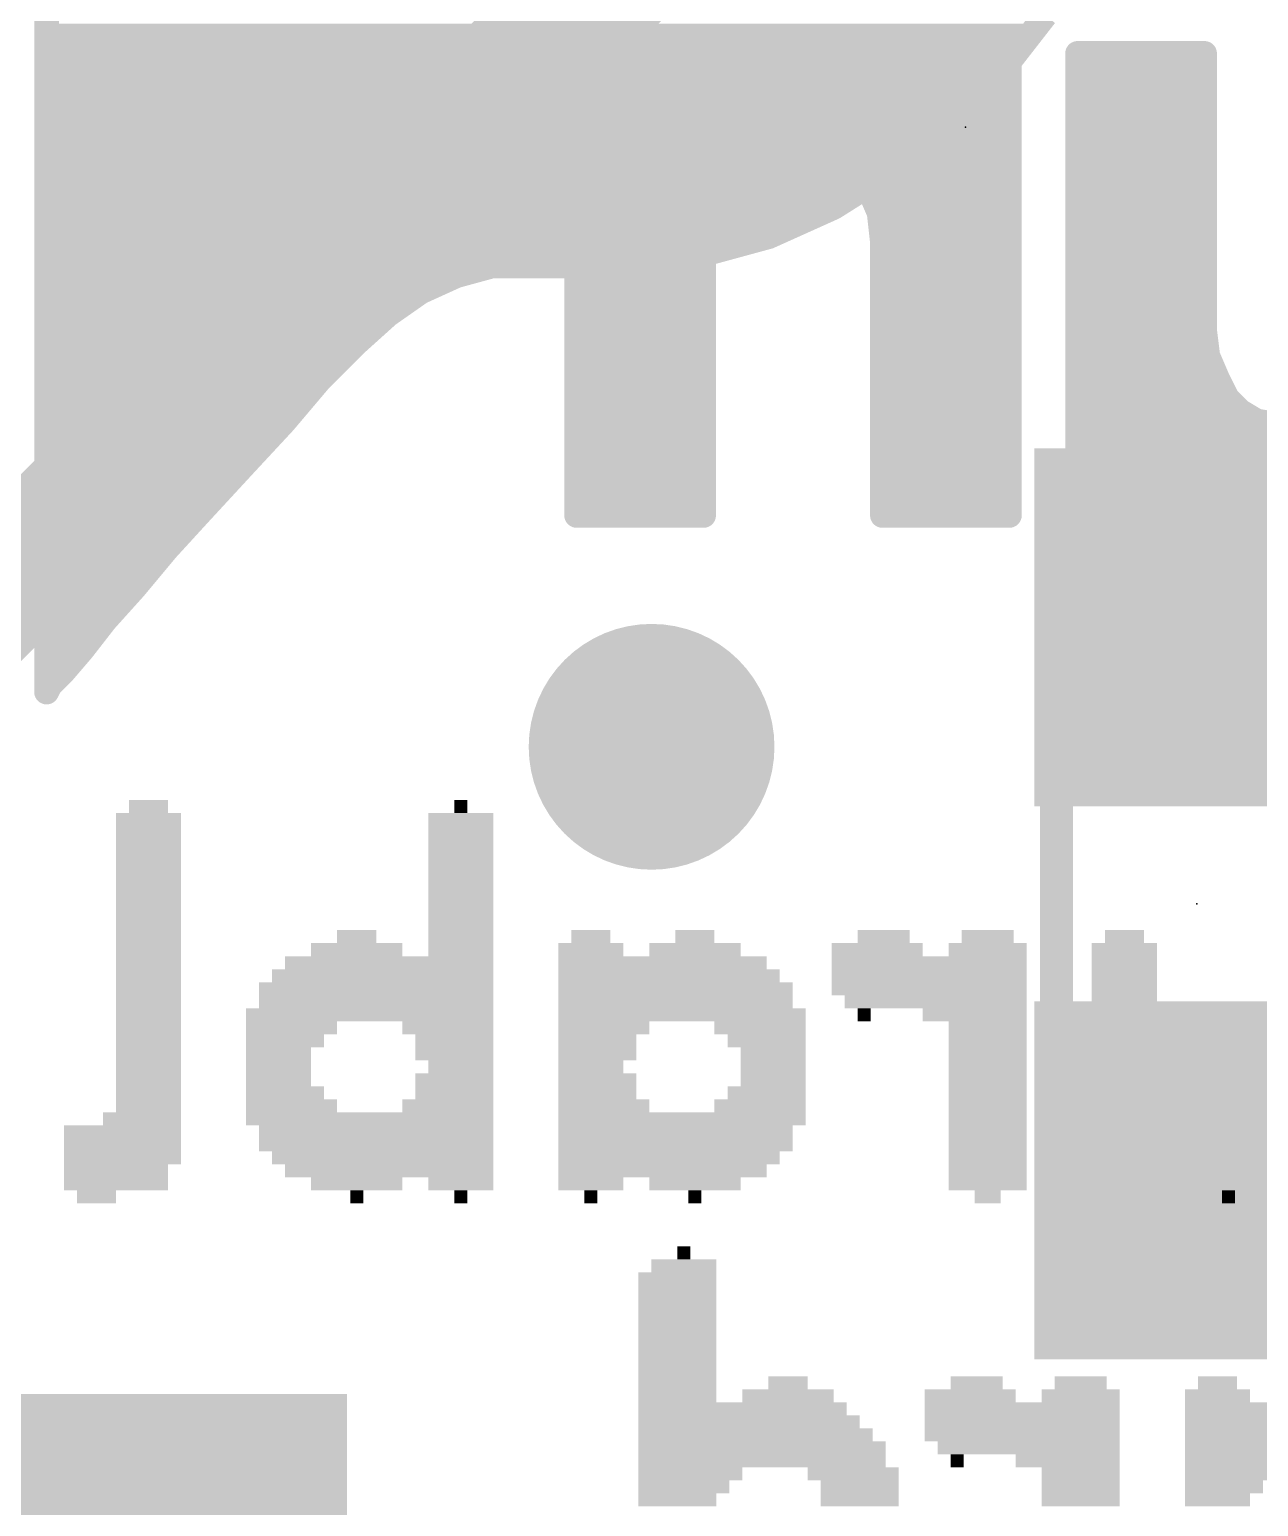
# Model space of a CAD drawing. Extents: x -29.2 to 57.4, y -10.7 to 25.5.
# Drawn here: x 4.514 to 8.292, y 17.426 to 21.966 of the extents above; entities that cross this region are included whole.
import ezdxf

# ---------------------------------------------------------------- set-up
doc = ezdxf.new("R2010")
doc.units = 0
for name, color, linetype in [('1', 12, 'CONTINUOUS'), ('18', 110, 'CONTINUOUS'), ('21', 253, 'CONTINUOUS'), ('22', 253, 'CONTINUOUS'), ('23', 53, 'CONTINUOUS'), ('51', 253, 'CONTINUOUS')]:
    doc.layers.add(name, color=color, linetype=linetype)

# ---------------------------------------------------------------- blocks, each defined once
blk = doc.blocks.new('RECT')
blk.add_solid([(-0.5, -0.5), (0.5, -0.5), (-0.5, 0.5), (0.5, 0.5)])
blk = doc.blocks.new('ROUNDV')
at = {"const_width": 0.5}
blk.add_lwpolyline([(0, -0.25, 1), (0, 0.25, 1), (0, -0.25)], format="xyb", dxfattribs=at)

msp = doc.modelspace()

# ---------------------------------------------------------------- linework, layer by layer
at = {"layer": '1'}
for points, const_width in [([(1.2582, 17.0824), (6.731, 22.5552)], 0.4064), ([(8.1026, 20.1286), (9.9314, 20.1286)], 0.254), ([(8.1026, 18.4286), (9.9314, 18.4286)], 0.254)]:
    msp.add_lwpolyline(points, dxfattribs=dict(at, const_width=const_width))
at = {"layer": '1', "const_width": 0.127}
for points in [[(8.1026, 20.1921, 1), (8.1026, 20.0651)], [(8.1026, 18.4921, 1), (8.1026, 18.3651)]]:
    msp.add_lwpolyline(points, format="xyb", dxfattribs=at)
at = {"layer": '21', "const_width": 0.0762}
for points in [[(4.5664, 22.4996), (4.5664, 19.9296)], [(7.4964, 21.8296), (7.6364, 22.0096)], [(4.5664, 21.9456), (7.5866, 21.9456)], [(4.5664, 21.8694), (7.5274, 21.8694)], [(7.3464, 21.6696), (7.4964, 21.8296)], [(4.5664, 21.7932), (7.4623, 21.7932)], [(4.5664, 21.717), (7.3908, 21.717)], [(7.1764, 21.5396), (7.3464, 21.6696)], [(4.5664, 21.6408), (7.3087, 21.6408)], [(4.5664, 21.5646), (7.2091, 21.5646)], [(6.9864, 21.4196), (7.1764, 21.5396)], [(4.5664, 21.4884), (7.0953, 21.4884)], [(4.5664, 21.4122), (6.97, 21.4122)], [(6.7864, 21.3296), (6.9864, 21.4196)], [(4.5664, 21.336), (6.8006, 21.336)], [(6.5664, 21.2696), (6.7864, 21.3296)], [(4.5664, 21.2598), (6.488, 21.2598)], [(6.3264, 21.2396), (6.5664, 21.2696)], [(5.8264, 21.2096), (5.9364, 21.2396)], [(5.9364, 21.2396), (6.3264, 21.2396)], [(4.5664, 21.1836), (5.7692, 21.1836)], [(5.7164, 21.1596), (5.8264, 21.2096)], [(5.6164, 21.0896), (5.7164, 21.1596)], [(4.5664, 21.1074), (5.6418, 21.1074)], [(5.5164, 20.9996), (5.6164, 21.0896)], [(4.5664, 21.0312), (5.5515, 21.0312)], [(5.4064, 20.8896), (5.5164, 20.9996)], [(4.5664, 20.955), (5.4718, 20.955)], [(4.5664, 20.8788), (5.3973, 20.8788)], [(5.2964, 20.7596), (5.4064, 20.8896)], [(4.5664, 20.8026), (5.3328, 20.8026)], [(5.1664, 20.6196), (5.2964, 20.7596)], [(4.5664, 20.7264), (5.2656, 20.7264)], [(4.5664, 20.6502), (5.1948, 20.6502)], [(5.0464, 20.4896), (5.1664, 20.6196)], [(4.5664, 20.574), (5.1243, 20.574)], [(4.5664, 20.4978), (5.054, 20.4978)], [(4.9364, 20.3696), (5.0464, 20.4896)], [(4.5664, 20.4216), (4.9841, 20.4216)], [(4.8364, 20.2496), (4.9364, 20.3696)], [(4.5664, 20.3454), (4.9162, 20.3454)], [(4.5664, 20.2692), (4.8527, 20.2692)], [(4.7464, 20.1496), (4.8364, 20.2496)], [(4.5664, 20.193), (4.7855, 20.193)], [(4.6764, 20.0596), (4.7464, 20.1496)], [(4.5664, 20.1168), (4.7209, 20.1168)], [(4.5664, 20.0406), (4.6601, 20.0406)], [(4.6164, 19.9896), (4.6764, 20.0596)], [(4.5764, 19.9496), (4.6164, 19.9896)], [(4.5664, 19.9644), (4.5912, 19.9644)], [(4.5664, 19.9296), (4.5764, 19.9496)]]:
    msp.add_lwpolyline(points, dxfattribs=at)
at = {"layer": '21', "const_width": 0.0381}
for points in [[(4.5664, 21.9647, 1), (4.5664, 21.9266)], [(7.5866, 21.9266, 1), (7.5866, 21.9647)], [(4.5664, 21.8885, 1), (4.5664, 21.8504)], [(7.5274, 21.8504, 1), (7.5274, 21.8885)], [(7.4814, 21.8413, 1), (7.5114, 21.8179)], [(7.5103, 21.8166, 1), (7.4825, 21.8426)], [(4.5664, 21.8123, 1), (4.5664, 21.7742)], [(7.4623, 21.7742, 1), (7.4623, 21.8123)], [(4.5664, 21.7361, 1), (4.5664, 21.698)], [(7.3908, 21.698, 1), (7.3908, 21.7361)], [(7.358, 21.6545, 1), (7.3348, 21.6847)], [(4.5664, 21.6599, 1), (4.5664, 21.6218)], [(7.3087, 21.6218, 1), (7.3087, 21.6599)], [(7.3325, 21.6826, 1), (7.3603, 21.6566)], [(4.5664, 21.5837, 1), (4.5664, 21.5456)], [(7.1648, 21.5547, 1), (7.188, 21.5245)], [(7.1866, 21.5235, 1), (7.1662, 21.5557)], [(7.2091, 21.5456, 1), (7.2091, 21.5837)], [(4.5664, 21.5075, 1), (4.5664, 21.4694)], [(7.0953, 21.4694, 1), (7.0953, 21.5075)], [(4.5664, 21.4313, 1), (4.5664, 21.3932)], [(6.9762, 21.4357, 1), (6.9966, 21.4035)], [(6.97, 21.3932, 1), (6.97, 21.4313)], [(6.9942, 21.4022, 1), (6.9786, 21.437)], [(4.5664, 21.3551, 1), (4.5664, 21.317)], [(6.7786, 21.347, 1), (6.7942, 21.3122)], [(6.7914, 21.3112, 1), (6.7814, 21.348)], [(6.8006, 21.317, 1), (6.8006, 21.3551)], [(4.5664, 21.2789, 1), (4.5664, 21.2408)], [(6.488, 21.2408, 1), (6.488, 21.2789)], [(6.5614, 21.288, 1), (6.5714, 21.2512)], [(6.5688, 21.2507, 1), (6.564, 21.2885)], [(5.9364, 21.2586, 1), (5.9364, 21.2205)], [(5.9414, 21.2212, 1), (5.9314, 21.258)], [(6.324, 21.2585, 1), (6.3288, 21.2207)], [(6.3264, 21.2205, 1), (6.3264, 21.2586)], [(4.5664, 21.2027, 1), (4.5664, 21.1646)], [(5.7692, 21.1646, 1), (5.7692, 21.2027)], [(5.8214, 21.228, 1), (5.8314, 21.1912)], [(5.8343, 21.1923, 1), (5.8185, 21.2269)], [(5.7085, 21.1769, 1), (5.7243, 21.1423)], [(5.7273, 21.144, 1), (5.7055, 21.1752)], [(4.5664, 21.1265, 1), (4.5664, 21.0884)], [(5.6055, 21.1052, 1), (5.6273, 21.074)], [(5.6291, 21.0754, 1), (5.6037, 21.1038)], [(5.6418, 21.0884, 1), (5.6418, 21.1265)], [(4.5664, 21.0503, 1), (4.5664, 21.0122)], [(5.5515, 21.0122, 1), (5.5515, 21.0503)], [(5.5037, 21.0138, 1), (5.5291, 20.9854)], [(5.5299, 20.9861, 1), (5.5029, 21.0131)], [(4.5664, 20.9741, 1), (4.5664, 20.936)], [(5.4718, 20.936, 1), (5.4718, 20.9741)], [(4.5664, 20.8979, 1), (4.5664, 20.8598)], [(5.3929, 20.9031, 1), (5.4199, 20.8761)], [(5.4209, 20.8773, 1), (5.3919, 20.9019)], [(5.3973, 20.8598, 1), (5.3973, 20.8979)], [(4.5664, 20.8217, 1), (4.5664, 20.7836)], [(5.3328, 20.7836, 1), (5.3328, 20.8217)], [(5.3104, 20.7466, 1), (5.2824, 20.7726)], [(4.5664, 20.7455, 1), (4.5664, 20.7074)], [(5.2656, 20.7074, 1), (5.2656, 20.7455)], [(5.2819, 20.7719, 1), (5.3109, 20.7473)], [(4.5664, 20.6693, 1), (4.5664, 20.6312)], [(5.1804, 20.6067, 1), (5.1524, 20.6325)], [(5.1948, 20.6312, 1), (5.1948, 20.6693)], [(5.1524, 20.6326, 1), (5.1804, 20.6066)], [(4.5664, 20.5931, 1), (4.5664, 20.555)], [(5.1243, 20.555, 1), (5.1243, 20.5931)], [(4.5664, 20.5169, 1), (4.5664, 20.4788)], [(5.0324, 20.5025, 1), (5.0604, 20.4767)], [(5.0604, 20.4767, 1), (5.0324, 20.5025)], [(5.054, 20.4788, 1), (5.054, 20.5169)], [(4.5664, 20.4407, 1), (4.5664, 20.4026)], [(4.9841, 20.4026, 1), (4.9841, 20.4407)], [(4.9224, 20.3825, 1), (4.9504, 20.3567)], [(4.951, 20.3574, 1), (4.9218, 20.3818)], [(4.5664, 20.3645, 1), (4.5664, 20.3264)], [(4.9162, 20.3264, 1), (4.9162, 20.3645)], [(4.5664, 20.2883, 1), (4.5664, 20.2502)], [(4.8527, 20.2502, 1), (4.8527, 20.2883)], [(4.8218, 20.2618, 1), (4.851, 20.2374)], [(4.8506, 20.2369, 1), (4.8222, 20.2623)], [(4.5664, 20.2121, 1), (4.5664, 20.174)], [(4.7855, 20.174, 1), (4.7855, 20.2121)], [(4.7322, 20.1623, 1), (4.7606, 20.1369)], [(4.7614, 20.1379, 1), (4.7314, 20.1613)], [(4.5664, 20.1359, 1), (4.5664, 20.0978)], [(4.7209, 20.0978, 1), (4.7209, 20.1359)], [(4.5664, 20.0597, 1), (4.5664, 20.0216)], [(4.6614, 20.0713, 1), (4.6914, 20.0479)], [(4.6601, 20.0216, 1), (4.6601, 20.0597)], [(4.6909, 20.0472, 1), (4.6619, 20.072)], [(4.6299, 19.9761, 1), (4.6029, 20.0031)], [(4.5664, 19.9835, 1), (4.5664, 19.9454)], [(4.5629, 19.9631, 1), (4.5899, 19.9361)], [(4.5934, 19.9411, 1), (4.5594, 19.9581)], [(4.5912, 19.9454, 1), (4.5912, 19.9835)], [(4.6019, 20.002, 1), (4.6309, 19.9772)], [(4.5473, 19.9296, 1), (4.5854, 19.9296)], [(4.5494, 19.9381, 1), (4.5834, 19.9211)]]:
    msp.add_lwpolyline(points, format="xyb", dxfattribs=at)
at = {"layer": '22', "const_width": 0.0762}
for points in [[(6.576, 21.9126), (6.466, 21.8826)], [(6.716, 21.9226), (6.576, 21.9126)], [(6.776, 21.9226), (6.716, 21.9226)], [(6.836, 21.9126), (6.776, 21.9226)], [(6.896, 21.8926), (6.836, 21.9126)], [(6.956, 21.8726), (6.896, 21.8926)], [(7.526, 21.8926), (7.156, 21.8926)], [(7.156, 21.8926), (7.156, 21.6926)], [(7.526, 21.7126), (7.526, 21.8926)], [(8.126, 21.8926), (7.736, 21.8926)], [(7.736, 21.8926), (7.736, 20.6526)], [(8.126, 21.0426), (8.126, 21.8926)], [(6.466, 21.8826), (6.376, 21.8326)], [(6.4422, 21.8694), (6.9608, 21.8694)], [(7.016, 21.8326), (6.956, 21.8726)], [(7.156, 21.8694), (7.526, 21.8694)], [(7.736, 21.8694), (8.126, 21.8694)], [(6.376, 21.8326), (6.306, 21.7626)], [(7.066, 21.7926), (7.016, 21.8326)], [(6.306, 21.7626), (6.256, 21.6826)], [(6.3366, 21.7932), (7.0653, 21.7932)], [(7.106, 21.7526), (7.066, 21.7926)], [(7.156, 21.7932), (7.526, 21.7932)], [(7.736, 21.7932), (8.126, 21.7932)], [(6.2775, 21.717), (7.1297, 21.717)], [(7.146, 21.6926), (7.106, 21.7526)], [(7.156, 21.717), (7.526, 21.717)], [(7.526, 20.4726), (7.526, 21.7126)], [(7.736, 21.717), (8.126, 21.717)], [(6.256, 21.6826), (6.226, 21.5826)], [(7.156, 21.6926), (7.146, 21.6926)], [(6.2435, 21.6408), (7.526, 21.6408)], [(6.776, 21.6126), (6.836, 21.6226)], [(6.836, 21.6226), (6.916, 21.6126)], [(7.736, 21.6408), (8.126, 21.6408)], [(6.226, 21.5826), (6.206, 21.4726)], [(6.676, 21.5726), (6.726, 21.6026)], [(6.726, 21.6026), (6.776, 21.6126)], [(6.916, 21.6126), (6.976, 21.6026)], [(6.976, 21.6026), (7.026, 21.5726)], [(6.2227, 21.5646), (6.67, 21.5646)], [(6.616, 21.4826), (6.646, 21.5326)], [(6.646, 21.5326), (6.676, 21.5726)], [(7.026, 21.5726), (7.066, 21.5226)], [(7.0324, 21.5646), (7.526, 21.5646)], [(7.736, 21.5646), (8.126, 21.5646)], [(6.2089, 21.4884), (6.6195, 21.4884)], [(6.606, 21.4226), (6.616, 21.4826)], [(7.066, 21.5226), (7.096, 21.4726)], [(7.0865, 21.4884), (7.526, 21.4884)], [(7.736, 21.4884), (8.126, 21.4884)], [(6.206, 21.4726), (6.196, 21.3426)], [(7.096, 21.4726), (7.126, 21.4026)], [(6.2014, 21.4122), (6.6045, 21.4122)], [(6.596, 21.3526), (6.606, 21.4226)], [(7.1219, 21.4122), (7.526, 21.4122)], [(7.126, 21.4026), (7.136, 21.3126)], [(7.736, 21.4122), (8.126, 21.4122)], [(6.586, 21.2726), (6.596, 21.3526)], [(6.196, 21.3426), (6.196, 20.4726)], [(6.196, 21.336), (6.5939, 21.336)], [(7.1334, 21.336), (7.526, 21.336)], [(7.136, 21.3126), (7.136, 20.4726)], [(7.736, 21.336), (8.126, 21.336)], [(6.196, 21.2598), (6.586, 21.2598)], [(6.586, 20.4726), (6.586, 21.2726)], [(7.136, 21.2598), (7.526, 21.2598)], [(7.736, 21.2598), (8.126, 21.2598)], [(6.196, 21.1836), (6.586, 21.1836)], [(7.136, 21.1836), (7.526, 21.1836)], [(7.736, 21.1836), (8.126, 21.1836)], [(6.196, 21.1074), (6.586, 21.1074)], [(7.136, 21.1074), (7.526, 21.1074)], [(7.736, 21.1074), (8.126, 21.1074)], [(6.196, 21.0312), (6.586, 21.0312)], [(7.136, 21.0312), (7.526, 21.0312)], [(7.736, 21.0312), (8.1274, 21.0312)], [(8.136, 20.9626), (8.126, 21.0426)], [(6.196, 20.955), (6.586, 20.955)], [(7.136, 20.955), (7.526, 20.955)], [(7.736, 20.955), (8.1393, 20.955)], [(8.166, 20.8926), (8.136, 20.9626)], [(8.196, 20.8326), (8.166, 20.8926)], [(6.196, 20.8788), (6.586, 20.8788)], [(7.136, 20.8788), (7.526, 20.8788)], [(7.736, 20.8788), (8.1729, 20.8788)], [(6.196, 20.8026), (6.586, 20.8026)], [(7.136, 20.8026), (7.526, 20.8026)], [(7.736, 20.8026), (8.226, 20.8026)], [(8.236, 20.7926), (8.196, 20.8326)], [(8.286, 20.7626), (8.236, 20.7926)], [(8.346, 20.7526), (8.286, 20.7626)], [(6.196, 20.7264), (6.586, 20.7264)], [(7.136, 20.7264), (7.526, 20.7264)], [(7.736, 20.7264), (9.0191, 20.7264)], [(8.106, 20.4726), (8.106, 20.6726)], [(8.106, 20.6726), (8.116, 20.6726)], [(8.116, 20.6726), (8.156, 20.6126)], [(6.196, 20.6502), (6.586, 20.6502)], [(7.136, 20.6502), (7.526, 20.6502)], [(7.736, 20.6526), (7.736, 20.4726)], [(7.736, 20.6502), (8.106, 20.6502)], [(8.1309, 20.6502), (8.988, 20.6502)], [(8.156, 20.6126), (8.196, 20.5626)], [(6.196, 20.574), (6.586, 20.574)], [(7.136, 20.574), (7.526, 20.574)], [(7.736, 20.574), (8.106, 20.574)], [(8.1869, 20.574), (8.9343, 20.574)], [(8.196, 20.5626), (8.246, 20.5226)], [(6.196, 20.4978), (6.586, 20.4978)], [(7.136, 20.4978), (7.526, 20.4978)], [(7.736, 20.4978), (8.106, 20.4978)], [(8.246, 20.5226), (8.306, 20.4926)], [(8.2956, 20.4978), (8.8234, 20.4978)], [(8.306, 20.4926), (8.356, 20.4726)], [(6.196, 20.4726), (6.586, 20.4726)], [(7.136, 20.4726), (7.526, 20.4726)], [(7.736, 20.4726), (8.106, 20.4726)]]:
    msp.add_lwpolyline(points, dxfattribs=at)
at = {"layer": '22', "const_width": 0.0381}
for points in [[(6.5746, 21.9316, 1), (6.5774, 21.8936)], [(6.581, 21.8942, 1), (6.571, 21.931)], [(6.716, 21.9417, 1), (6.716, 21.9036)], [(6.7174, 21.9036, 1), (6.7146, 21.9416)], [(6.7791, 21.9414, 1), (6.7729, 21.9038)], [(6.776, 21.9036, 1), (6.776, 21.9417)], [(6.842, 21.9307, 1), (6.83, 21.8945)], [(6.8329, 21.8938, 1), (6.8391, 21.9314)], [(6.902, 21.9107, 1), (6.89, 21.8745)], [(6.89, 21.8745, 1), (6.902, 21.9107)], [(7.156, 21.9117, 1), (7.156, 21.8736)], [(7.1751, 21.8926, 1), (7.137, 21.8926)], [(7.5451, 21.8926, 1), (7.507, 21.8926)], [(7.526, 21.8736, 1), (7.526, 21.9117)], [(7.736, 21.9117, 1), (7.736, 21.8736)], [(7.7551, 21.8926, 1), (7.717, 21.8926)], [(8.1451, 21.8926, 1), (8.107, 21.8926)], [(8.126, 21.8736, 1), (8.126, 21.9117)], [(6.4422, 21.8885, 1), (6.4422, 21.8504)], [(6.461, 21.901, 1), (6.471, 21.8642)], [(6.4753, 21.8659, 1), (6.4567, 21.8993)], [(6.9666, 21.8885, 1), (6.9454, 21.8567)], [(6.95, 21.8545, 1), (6.962, 21.8907)], [(6.9608, 21.8504, 1), (6.9608, 21.8885)], [(7.156, 21.8885, 1), (7.156, 21.8504)], [(7.526, 21.8504, 1), (7.526, 21.8885)], [(7.736, 21.8885, 1), (7.736, 21.8504)], [(8.126, 21.8504, 1), (8.126, 21.8885)], [(6.3667, 21.8493, 1), (6.3853, 21.8159)], [(6.3895, 21.8191, 1), (6.3625, 21.8461)], [(7.0279, 21.8475, 1), (7.0041, 21.8177)], [(7.0054, 21.8167, 1), (7.0266, 21.8485)], [(6.2925, 21.7761, 1), (6.3195, 21.7491)], [(6.3222, 21.7525, 1), (6.2898, 21.7727)], [(6.3366, 21.8123, 1), (6.3366, 21.7742)], [(7.0795, 21.8061, 1), (7.0525, 21.7791)], [(7.0541, 21.7777, 1), (7.0779, 21.8075)], [(7.0653, 21.7742, 1), (7.0653, 21.8123)], [(7.156, 21.8123, 1), (7.156, 21.7742)], [(7.526, 21.7742, 1), (7.526, 21.8123)], [(7.736, 21.8123, 1), (7.736, 21.7742)], [(8.126, 21.7742, 1), (8.126, 21.8123)], [(6.2775, 21.7361, 1), (6.2775, 21.698)], [(7.1219, 21.7632, 1), (7.0901, 21.742)], [(7.0925, 21.7391, 1), (7.1195, 21.7661)], [(7.1297, 21.698, 1), (7.1297, 21.7361)], [(7.156, 21.7361, 1), (7.156, 21.698)], [(7.5451, 21.7126, 1), (7.507, 21.7126)], [(7.526, 21.698, 1), (7.526, 21.7361)], [(7.736, 21.7361, 1), (7.736, 21.698)], [(8.126, 21.698, 1), (8.126, 21.7361)], [(6.2398, 21.6927, 1), (6.2722, 21.6725)], [(6.2742, 21.6771, 1), (6.2378, 21.6881)], [(7.146, 21.7117, 1), (7.146, 21.6736)], [(7.1301, 21.682, 1), (7.1619, 21.7032)], [(7.137, 21.6926, 1), (7.1751, 21.6926)], [(7.156, 21.6736, 1), (7.156, 21.7117)], [(7.507, 21.7126, 1), (7.5451, 21.7126)], [(6.2435, 21.6599, 1), (6.2435, 21.6218)], [(6.8384, 21.6415, 1), (6.8336, 21.6037)], [(6.8391, 21.6038, 1), (6.8329, 21.6414)], [(7.526, 21.6218, 1), (7.526, 21.6599)], [(7.736, 21.6599, 1), (7.736, 21.6218)], [(8.126, 21.6218, 1), (8.126, 21.6599)], [(6.2447, 21.5792, 1), (6.2073, 21.586)], [(6.7223, 21.6213, 1), (6.7297, 21.5839)], [(6.7358, 21.5863, 1), (6.7162, 21.6189)], [(6.7729, 21.6314, 1), (6.7791, 21.5938)], [(6.7797, 21.5939, 1), (6.7723, 21.6313)], [(6.9191, 21.6314, 1), (6.9129, 21.5938)], [(6.9136, 21.5937, 1), (6.9184, 21.6315)], [(6.9858, 21.6189, 1), (6.9662, 21.5863)], [(6.9729, 21.5838, 1), (6.9791, 21.6214)], [(6.2227, 21.5837, 1), (6.2227, 21.5456)], [(6.2078, 21.5881, 1), (6.2442, 21.5771)], [(6.6623, 21.5228, 1), (6.6297, 21.5424)], [(6.6662, 21.5889, 1), (6.6858, 21.5563)], [(6.6912, 21.5612, 1), (6.6608, 21.584)], [(6.67, 21.5456, 1), (6.67, 21.5837)], [(7.0409, 21.5845, 1), (7.0111, 21.5607)], [(7.0324, 21.5837, 1), (7.0324, 21.5456)], [(7.0162, 21.5563, 1), (7.0358, 21.5889)], [(7.526, 21.5456, 1), (7.526, 21.5837)], [(7.736, 21.5837, 1), (7.736, 21.5456)], [(8.126, 21.5456, 1), (8.126, 21.5837)], [(6.2089, 21.5075, 1), (6.2089, 21.4694)], [(6.6348, 21.4795, 1), (6.5972, 21.4857)], [(6.6195, 21.4694, 1), (6.6195, 21.5075)], [(6.6308, 21.544, 1), (6.6612, 21.5212)], [(7.0823, 21.5324, 1), (7.0497, 21.5128)], [(7.0511, 21.5107, 1), (7.0809, 21.5345)], [(7.0865, 21.5075, 1), (7.0865, 21.4694)], [(7.526, 21.4694, 1), (7.526, 21.5075)], [(7.736, 21.5075, 1), (7.736, 21.4694)], [(8.126, 21.4694, 1), (8.126, 21.5075)], [(6.225, 21.4711, 1), (6.187, 21.4741)], [(6.1873, 21.476, 1), (6.2247, 21.4692)], [(6.5997, 21.4924, 1), (6.6323, 21.4728)], [(7.1135, 21.4801, 1), (7.0785, 21.4651)], [(7.0797, 21.4628, 1), (7.1123, 21.4824)], [(6.2014, 21.4313, 1), (6.2014, 21.3932)], [(6.5872, 21.4257, 1), (6.6248, 21.4195)], [(6.6249, 21.4199, 1), (6.5871, 21.4253)], [(6.6045, 21.3932, 1), (6.6045, 21.4313)], [(7.1219, 21.4313, 1), (7.1219, 21.3932)], [(7.1449, 21.4047, 1), (7.1071, 21.4005)], [(7.526, 21.3932, 1), (7.526, 21.4313)], [(7.736, 21.4313, 1), (7.736, 21.3932)], [(8.126, 21.3932, 1), (8.126, 21.4313)], [(6.6149, 21.3502, 1), (6.5771, 21.355)], [(7.1085, 21.3951, 1), (7.1435, 21.4101)], [(6.2151, 21.3426, 1), (6.177, 21.3426)], [(6.196, 21.3551, 1), (6.196, 21.317)], [(6.177, 21.3441, 1), (6.215, 21.3411)], [(6.5771, 21.3553, 1), (6.6149, 21.3499)], [(6.5939, 21.317, 1), (6.5939, 21.3551)], [(7.1334, 21.3551, 1), (7.1334, 21.317)], [(7.1551, 21.3126, 1), (7.117, 21.3126)], [(7.526, 21.317, 1), (7.526, 21.3551)], [(7.736, 21.3551, 1), (7.736, 21.317)], [(8.126, 21.317, 1), (8.126, 21.3551)], [(6.196, 21.2789, 1), (6.196, 21.2408)], [(6.5671, 21.275, 1), (6.6049, 21.2702)], [(6.6051, 21.2726, 1), (6.567, 21.2726)], [(6.586, 21.2408, 1), (6.586, 21.2789)], [(7.136, 21.2789, 1), (7.136, 21.2408)], [(7.1171, 21.3105, 1), (7.1549, 21.3147)], [(7.526, 21.2408, 1), (7.526, 21.2789)], [(7.736, 21.2789, 1), (7.736, 21.2408)], [(8.126, 21.2408, 1), (8.126, 21.2789)], [(6.196, 21.2027, 1), (6.196, 21.1646)], [(6.586, 21.1646, 1), (6.586, 21.2027)], [(7.136, 21.2027, 1), (7.136, 21.1646)], [(7.526, 21.1646, 1), (7.526, 21.2027)], [(7.736, 21.2027, 1), (7.736, 21.1646)], [(8.126, 21.1646, 1), (8.126, 21.2027)], [(6.196, 21.1265, 1), (6.196, 21.0884)], [(6.586, 21.0884, 1), (6.586, 21.1265)], [(7.136, 21.1265, 1), (7.136, 21.0884)], [(7.526, 21.0884, 1), (7.526, 21.1265)], [(7.736, 21.1265, 1), (7.736, 21.0884)], [(8.126, 21.0884, 1), (8.126, 21.1265)], [(6.196, 21.0503, 1), (6.196, 21.0122)], [(6.586, 21.0122, 1), (6.586, 21.0503)], [(7.136, 21.0503, 1), (7.136, 21.0122)], [(7.526, 21.0122, 1), (7.526, 21.0503)], [(7.736, 21.0503, 1), (7.736, 21.0122)], [(8.1449, 21.045, 1), (8.1071, 21.0402)], [(8.1274, 21.0122, 1), (8.1274, 21.0503)], [(8.107, 21.0426, 1), (8.1451, 21.0426)], [(6.196, 20.9741, 1), (6.196, 20.936)], [(6.586, 20.936, 1), (6.586, 20.9741)], [(7.136, 20.9741, 1), (7.136, 20.936)], [(7.526, 20.936, 1), (7.526, 20.9741)], [(7.736, 20.9741, 1), (7.736, 20.936)], [(8.1535, 20.9701, 1), (8.1185, 20.9551)], [(8.1171, 20.9602, 1), (8.1549, 20.965)], [(8.1393, 20.936, 1), (8.1393, 20.9741)], [(8.183, 20.9011, 1), (8.149, 20.8841)], [(6.196, 20.8979, 1), (6.196, 20.8598)], [(6.586, 20.8598, 1), (6.586, 20.8979)], [(7.136, 20.8979, 1), (7.136, 20.8598)], [(7.526, 20.8598, 1), (7.526, 20.8979)], [(7.736, 20.8979, 1), (7.736, 20.8598)], [(8.1485, 20.8851, 1), (8.1835, 20.9001)], [(8.1729, 20.8598, 1), (8.1729, 20.8979)], [(6.196, 20.8217, 1), (6.196, 20.7836)], [(6.586, 20.7836, 1), (6.586, 20.8217)], [(7.136, 20.8217, 1), (7.136, 20.7836)], [(7.526, 20.7836, 1), (7.526, 20.8217)], [(7.736, 20.8217, 1), (7.736, 20.7836)], [(8.2095, 20.8461, 1), (8.1825, 20.8191)], [(8.179, 20.8241, 1), (8.213, 20.8411)], [(8.226, 20.7836, 1), (8.226, 20.8217)], [(8.2458, 20.8089, 1), (8.2262, 20.7763)], [(8.2225, 20.7791, 1), (8.2495, 20.8061)], [(8.2891, 20.7814, 1), (8.2829, 20.7438)], [(8.2762, 20.7463, 1), (8.2958, 20.7789)], [(6.196, 20.7455, 1), (6.196, 20.7074)], [(6.586, 20.7074, 1), (6.586, 20.7455)], [(7.136, 20.7455, 1), (7.136, 20.7074)], [(7.526, 20.7074, 1), (7.526, 20.7455)], [(7.736, 20.7455, 1), (7.736, 20.7074)], [(8.125, 20.6726, 1), (8.0869, 20.6726)], [(8.106, 20.6917, 1), (8.106, 20.6536)], [(8.1319, 20.6832, 1), (8.1001, 20.662)], [(8.116, 20.6536, 1), (8.116, 20.6917)], [(6.196, 20.6693, 1), (6.196, 20.6312)], [(6.586, 20.6312, 1), (6.586, 20.6693)], [(7.136, 20.6693, 1), (7.136, 20.6312)], [(7.526, 20.6312, 1), (7.526, 20.6693)], [(7.7551, 20.6526, 1), (7.717, 20.6526)], [(7.736, 20.6693, 1), (7.736, 20.6312)], [(7.717, 20.6526, 1), (7.7551, 20.6526)], [(8.106, 20.6312, 1), (8.106, 20.6693)], [(8.1309, 20.6693, 1), (8.1309, 20.6312)], [(8.1709, 20.6245, 1), (8.1411, 20.6007)], [(8.1401, 20.602, 1), (8.1719, 20.6232)], [(6.196, 20.5931, 1), (6.196, 20.555)], [(6.586, 20.555, 1), (6.586, 20.5931)], [(7.136, 20.5931, 1), (7.136, 20.555)], [(7.526, 20.555, 1), (7.526, 20.5931)], [(7.736, 20.5931, 1), (7.736, 20.555)], [(8.106, 20.555, 1), (8.106, 20.5931)], [(8.1869, 20.5931, 1), (8.1869, 20.555)], [(8.2079, 20.5775, 1), (8.1841, 20.5477)], [(8.1811, 20.5507, 1), (8.2109, 20.5745)], [(6.196, 20.5169, 1), (6.196, 20.4788)], [(6.586, 20.4788, 1), (6.586, 20.5169)], [(7.136, 20.5169, 1), (7.136, 20.4788)], [(7.526, 20.4788, 1), (7.526, 20.5169)], [(7.736, 20.5169, 1), (7.736, 20.4788)], [(8.106, 20.4788, 1), (8.106, 20.5169)], [(8.2545, 20.5396, 1), (8.2375, 20.5056)], [(8.2341, 20.5077, 1), (8.2579, 20.5375)], [(8.2956, 20.5169, 1), (8.2956, 20.4788)], [(8.3131, 20.5103, 1), (8.2989, 20.4749)], [(8.2975, 20.4756, 1), (8.3145, 20.5096)], [(6.196, 20.4916, 1), (6.196, 20.4535)], [(6.177, 20.4726, 1), (6.2151, 20.4726)], [(6.567, 20.4726, 1), (6.6051, 20.4726)], [(6.586, 20.4535, 1), (6.586, 20.4916)], [(7.136, 20.4916, 1), (7.136, 20.4535)], [(7.117, 20.4726, 1), (7.1551, 20.4726)], [(7.507, 20.4726, 1), (7.5451, 20.4726)], [(7.526, 20.4535, 1), (7.526, 20.4916)], [(7.736, 20.4916, 1), (7.736, 20.4535)], [(7.717, 20.4726, 1), (7.7551, 20.4726)], [(8.0869, 20.4726, 1), (8.125, 20.4726)], [(8.106, 20.4535, 1), (8.106, 20.4916)]]:
    msp.add_lwpolyline(points, format="xyb", dxfattribs=at)
at = {"layer": '23'}
for p in [(7.3914, 21.6662), (8.1026, 19.2786)]:
    msp.add_point(p, dxfattribs=at)
at = {"layer": '51', "const_width": 0.1016}
msp.add_lwpolyline([(7.6706, 18.9226), (7.6706, 19.6346)], dxfattribs=at)
at = {"layer": '51', "const_width": 0.0508}
for points in [[(7.696, 19.6346, 1), (7.6452, 19.6346)], [(7.6452, 18.9226, 1), (7.696, 18.9226)]]:
    msp.add_lwpolyline(points, format="xyb", dxfattribs=at)

# ---------------------------------------------------------------- block references
at = {"layer": '1', "xscale": 1.1, "rotation": 90}
for p in [(8.1026, 20.1286), (8.1026, 18.4286)]:
    msp.add_blockref('RECT', p, dxfattribs=at)
at = {"layer": '1', "xscale": 1.1}
msp.add_blockref('RECT', (4.9394, 17.272), dxfattribs=at)
at = {"layer": '18', "xscale": 0.7556, "yscale": 0.7556}
msp.add_blockref('ROUNDV', (6.4262, 19.7612), dxfattribs=at)
msp.add_blockref('ROUNDV', (6.4262, 19.7612), dxfattribs=at)
at = {"layer": '22', "yscale": 0.04, "rotation": 180}
for p, xscale in [((4.8796, 19.5776), 0.12), ((5.8396, 19.5776), 0.04), ((4.8796, 19.5376), 0.2), ((5.8396, 19.5376), 0.2), ((4.8796, 19.4976), 0.2), ((4.8796, 19.4576), 0.2), ((5.8396, 19.4976), 0.2), ((5.8396, 19.4576), 0.2), ((4.8796, 19.4176), 0.2), ((5.8396, 19.4176), 0.2), ((4.8796, 19.3776), 0.2), ((5.8396, 19.3776), 0.2), ((4.8796, 19.3376), 0.2), ((5.8396, 19.3376), 0.2), ((4.8796, 19.2976), 0.2), ((5.8396, 19.2976), 0.2), ((4.8796, 19.2576), 0.2), ((5.8396, 19.2576), 0.2), ((4.8796, 19.2176), 0.2), ((5.8396, 19.2176), 0.2), ((4.8796, 19.1776), 0.2), ((5.5196, 19.1776), 0.12), ((5.8396, 19.1776), 0.2), ((6.2396, 19.1776), 0.12), ((6.5596, 19.1776), 0.12), ((7.1396, 19.1776), 0.16), ((7.4596, 19.1776), 0.16), ((7.8796, 19.1776), 0.12), ((4.8796, 19.1376), 0.2), ((4.8796, 19.0976), 0.2), ((5.6196, 19.0976), 0.64), ((5.5196, 19.1376), 0.28), ((5.8396, 19.1376), 0.2), ((6.2396, 19.1376), 0.2), ((6.4596, 19.0976), 0.64), ((6.5596, 19.1376), 0.28), ((7.1196, 19.1376), 0.28), ((7.2796, 19.0976), 0.6), ((7.4596, 19.1376), 0.24), ((7.8796, 19.1376), 0.2), ((7.8796, 19.0976), 0.2), ((4.8796, 19.0576), 0.2), ((5.5996, 19.0576), 0.68), ((6.4796, 19.0576), 0.68), ((7.2796, 19.0576), 0.6), ((7.8796, 19.0576), 0.2), ((4.8796, 19.0176), 0.2), ((5.5796, 19.0176), 0.72), ((6.4996, 19.0176), 0.72), ((7.2796, 19.0176), 0.6), ((7.8796, 19.0176), 0.2), ((4.8796, 18.9776), 0.2), ((5.5796, 18.9776), 0.72), ((6.4996, 18.9776), 0.72), ((7.2996, 18.9776), 0.56), ((7.8796, 18.9776), 0.2), ((4.8796, 18.9376), 0.2), ((5.5596, 18.9376), 0.76), ((6.5196, 18.9376), 0.76), ((7.0796, 18.9376), 0.04), ((7.4196, 18.9376), 0.32), ((7.8796, 18.9376), 0.2), ((4.8796, 18.8976), 0.2), ((5.3196, 18.8976), 0.28), ((5.7996, 18.8976), 0.28), ((6.2796, 18.8976), 0.28), ((6.7596, 18.8976), 0.28), ((7.4596, 18.8976), 0.24), ((7.8796, 18.8976), 0.2), ((4.8796, 18.8576), 0.2), ((5.2996, 18.8576), 0.24), ((5.8196, 18.8576), 0.24), ((6.2596, 18.8576), 0.24), ((6.7796, 18.8576), 0.24), ((7.4596, 18.8576), 0.24), ((7.8796, 18.8576), 0.2), ((4.8796, 18.8176), 0.2), ((4.8796, 18.7776), 0.2), ((5.2796, 18.8176), 0.2), ((5.2796, 18.7776), 0.2), ((5.8196, 18.8176), 0.24), ((5.8396, 18.7776), 0.2), ((6.2596, 18.8176), 0.24), ((6.2396, 18.7776), 0.2), ((6.7996, 18.8176), 0.2), ((6.7996, 18.7776), 0.2), ((7.4596, 18.8176), 0.24), ((7.4596, 18.7776), 0.24), ((7.8796, 18.8176), 0.2), ((7.8796, 18.7776), 0.2), ((4.8796, 18.7376), 0.2), ((5.2796, 18.7376), 0.2), ((5.8196, 18.7376), 0.24), ((6.2596, 18.7376), 0.24), ((6.7996, 18.7376), 0.2), ((7.4596, 18.7376), 0.24), ((7.8796, 18.7376), 0.2), ((4.8796, 18.6976), 0.2), ((5.2996, 18.6976), 0.24), ((5.8196, 18.6976), 0.24), ((6.2596, 18.6976), 0.24), ((6.7796, 18.6976), 0.24), ((7.4596, 18.6976), 0.24), ((7.8996, 18.6976), 0.24), ((4.8796, 18.6576), 0.2), ((5.3196, 18.6576), 0.28), ((5.7996, 18.6576), 0.28), ((6.2796, 18.6576), 0.28), ((6.7596, 18.6576), 0.28), ((7.4596, 18.6576), 0.24), ((7.9196, 18.6576), 0.28), ((8.3996, 18.6576), 0.28), ((4.8596, 18.6176), 0.24), ((5.5596, 18.6176), 0.76), ((6.5196, 18.6176), 0.76), ((7.4596, 18.6176), 0.24), ((8.1596, 18.6176), 0.76), ((4.7996, 18.5776), 0.36), ((5.5796, 18.5776), 0.72), ((6.4996, 18.5776), 0.72), ((7.4596, 18.5776), 0.24), ((8.1396, 18.5776), 0.72), ((4.7996, 18.5376), 0.36), ((5.5796, 18.5376), 0.72), ((6.4996, 18.5376), 0.72), ((7.4596, 18.5376), 0.24), ((8.1396, 18.5376), 0.72), ((4.7996, 18.4976), 0.36), ((5.5996, 18.4976), 0.68), ((6.4796, 18.4976), 0.68), ((7.4596, 18.4976), 0.24), ((8.1196, 18.4976), 0.68), ((4.7796, 18.4576), 0.32), ((4.7796, 18.4176), 0.32), ((5.6196, 18.4576), 0.64), ((5.5196, 18.4176), 0.28), ((5.8396, 18.4176), 0.2), ((6.4596, 18.4576), 0.64), ((6.2396, 18.4176), 0.2), ((6.5596, 18.4176), 0.28), ((7.4596, 18.4576), 0.24), ((7.4596, 18.4176), 0.24), ((7.8796, 18.4576), 0.2), ((7.8796, 18.4176), 0.2), ((8.2196, 18.4576), 0.4), ((8.2196, 18.4176), 0.24), ((4.7196, 18.3776), 0.12), ((5.5196, 18.3776), 0.04), ((5.8396, 18.3776), 0.04), ((6.2396, 18.3776), 0.04), ((6.5596, 18.3776), 0.04), ((7.4596, 18.3776), 0.08), ((7.8596, 18.3776), 0.08), ((8.1996, 18.3776), 0.04), ((6.5256, 18.206), 0.04), ((6.5256, 18.166), 0.2), ((6.5056, 18.126), 0.24), ((6.5056, 18.086), 0.24), ((6.5056, 18.046), 0.24), ((6.5056, 18.006), 0.24), ((6.5056, 17.966), 0.24), ((6.5056, 17.926), 0.24), ((6.5056, 17.886), 0.24), ((6.5056, 17.846), 0.24), ((6.5056, 17.806), 0.24), ((6.8456, 17.806), 0.12), ((7.4256, 17.806), 0.16), ((7.7456, 17.806), 0.16), ((8.1656, 17.806), 0.12), ((6.5056, 17.766), 0.24), ((6.8456, 17.766), 0.28), ((7.4056, 17.766), 0.28), ((7.7456, 17.766), 0.24), ((8.1656, 17.766), 0.2), ((6.7056, 17.726), 0.64), ((7.5656, 17.726), 0.6), ((8.3856, 17.726), 0.64), ((6.7256, 17.686), 0.68), ((6.7456, 17.646), 0.72), ((7.5656, 17.686), 0.6), ((7.5656, 17.646), 0.6), ((8.4056, 17.686), 0.68), ((8.4056, 17.646), 0.68), ((6.7656, 17.606), 0.76), ((7.5856, 17.606), 0.56), ((8.4256, 17.606), 0.72), ((6.7656, 17.566), 0.76), ((7.3656, 17.566), 0.04), ((7.7056, 17.566), 0.32), ((8.4456, 17.566), 0.76), ((6.5456, 17.526), 0.32), ((7.0456, 17.526), 0.28), ((7.7456, 17.526), 0.24), ((8.2056, 17.526), 0.28), ((6.5256, 17.486), 0.28), ((7.0656, 17.486), 0.24), ((7.7456, 17.486), 0.24), ((8.1856, 17.486), 0.24), ((6.5056, 17.446), 0.24), ((7.0656, 17.446), 0.24), ((7.7456, 17.446), 0.24), ((8.1656, 17.446), 0.2)]:
    msp.add_blockref('RECT', p, dxfattribs=dict(at, xscale=xscale))
at = {"layer": '51', "xscale": 0.5001, "yscale": 0.95, "rotation": 90}
for p in [(8.0975, 19.8589), (8.0975, 18.6905)]:
    msp.add_blockref('RECT', p, dxfattribs=at)
at = {"layer": '51', "xscale": 0.5001, "yscale": 0.95}
msp.add_blockref('RECT', (4.6696, 17.2771), dxfattribs=at)

doc.saveas('drawing.dxf')
